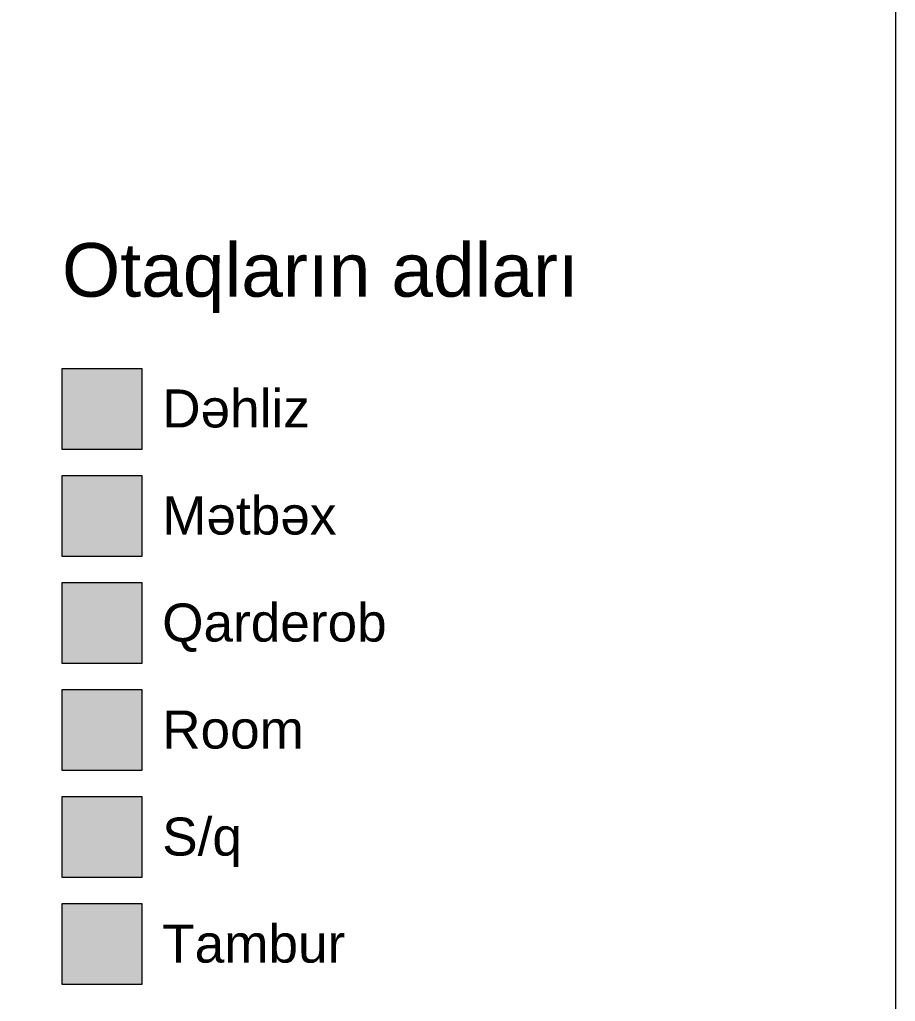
# Model space of a CAD drawing. Header units: millimetres. Extents: x 1680 to 166026, y 35966 to 91121.
# Drawn here: x 47037 to 52215, y 61500 to 67309 of the extents above; entities that cross this region are included whole.
import ezdxf

# ---------------------------------------------------------------- set-up
doc = ezdxf.new("R2010")
doc.units = ezdxf.units.MM
doc.layers.add('2D - Общий_Ном._пера__1', color=7, linetype='Continuous', lineweight=15)
doc.layers.add('G-ANNO-LEGN', color=5, linetype='Continuous', lineweight=9)
doc.styles.add('Arial_2', font='arial.ttf', dxfattribs={"height": 317.5})
doc.styles.add('Arial_3', font='arial.ttf', dxfattribs={"height": 225})

msp = doc.modelspace()

# ---------------------------------------------------------------- hatches: boundary and pattern name
at = {"layer": 'G-ANNO-LEGN'}
for color, points in [(81, [(47286.7, 65242.6), (47761.7, 65242.6), (47761.7, 64767.6), (47286.7, 64767.6)]), (121, [(47286.7, 64609.3), (47761.7, 64609.3), (47761.7, 64134.3), (47286.7, 64134.3)]), (61, [(47286.7, 63976), (47761.7, 63976), (47761.7, 63501), (47286.7, 63501)]), (123, [(47286.7, 63342.6), (47761.7, 63342.6), (47761.7, 62867.6), (47286.7, 62867.6)]), (61, [(47286.7, 62709.3), (47761.7, 62709.3), (47761.7, 62234.3), (47286.7, 62234.3)]), (161, [(47286.7, 62076), (47761.7, 62076), (47761.7, 61601), (47286.7, 61601)])]:
    msp.add_hatch(color=color, dxfattribs=at).paths.add_polyline_path(points, flags=0)

# ---------------------------------------------------------------- linework, layer by layer
for p, q in [((47286.7, 65242.6), (47286.7, 64767.6)), ((47761.7, 65242.6), (47286.7, 65242.6)), ((47761.7, 64767.6), (47761.7, 65242.6)), ((47286.7, 64767.6), (47761.7, 64767.6)), ((47286.7, 64609.3), (47286.7, 64134.3)), ((47761.7, 64609.3), (47286.7, 64609.3)), ((47761.7, 64134.3), (47761.7, 64609.3)), ((47286.7, 64134.3), (47761.7, 64134.3)), ((47286.7, 63976), (47286.7, 63501)), ((47761.7, 63976), (47286.7, 63976)), ((47761.7, 63501), (47761.7, 63976)), ((47286.7, 63501), (47761.7, 63501)), ((47286.7, 63342.6), (47286.7, 62867.6)), ((47761.7, 63342.6), (47286.7, 63342.6)), ((47761.7, 62867.6), (47761.7, 63342.6)), ((47286.7, 62867.6), (47761.7, 62867.6)), ((47286.7, 62709.3), (47286.7, 62234.3)), ((47761.7, 62709.3), (47286.7, 62709.3)), ((47761.7, 62234.3), (47761.7, 62709.3)), ((47286.7, 62234.3), (47761.7, 62234.3)), ((47286.7, 62076), (47286.7, 61601)), ((47761.7, 62076), (47286.7, 62076)), ((47761.7, 61601), (47761.7, 62076)), ((47286.7, 61601), (47761.7, 61601))]:
    msp.add_line(p, q, dxfattribs=at)

# ---------------------------------------------------------------- texts
at = {"layer": 'G-ANNO-LEGN', "attachment_point": 1, "line_spacing_factor": 0.941778, "bg_fill": 3, "box_fill_scale": 1.25, "bg_fill_color": 256, "bg_fill_true_color": 13158600, "bg_fill_transparency": 0}
for s, insert, char_height, width, style in [('Otaqlar\\fArial|b0|i0|c238|p34|;ın adları', (47286.7, 65987.1), 317.5, 3647.977, 'Arial_2'), ('D\\fArial|b0|i0|c254|p34|;əhliz', (47879.4, 65120.7), 225, 1041.251, 'Arial_3'), ('M\\fArial|b0|i0|c254|p34|;ətbəx', (47879.4, 64487.3), 225, 1231.32, 'Arial_3'), ('Qarderob', (47879.4, 63854), 225, 1586.668, 'Arial_3'), ('Room', (47879.4, 63220.7), 225, 999.931, 'Arial_3'), ('S/q', (47879.4, 62587.3), 225, 564.7, 'Arial_3'), ('Tambur', (47879.4, 61954), 225, 1291.922, 'Arial_3')]:
    msp.add_mtext(s, dxfattribs=dict(at, insert=insert, char_height=char_height, width=width, style=style))

# ---------------------------------------------------------------- next in the draw order: linework, layer by layer
at = {"layer": '2D - Общий_Ном._пера__1', "color": 253, "linetype": 'Continuous', "lineweight": 0}
msp.add_lwpolyline([(30132.7, 73202.2), (52215, 73202.2), (52215, 40910.2), (30132.7, 40910.2), (30132.7, 73202.2)], dxfattribs=at)

doc.saveas('drawing.dxf')
